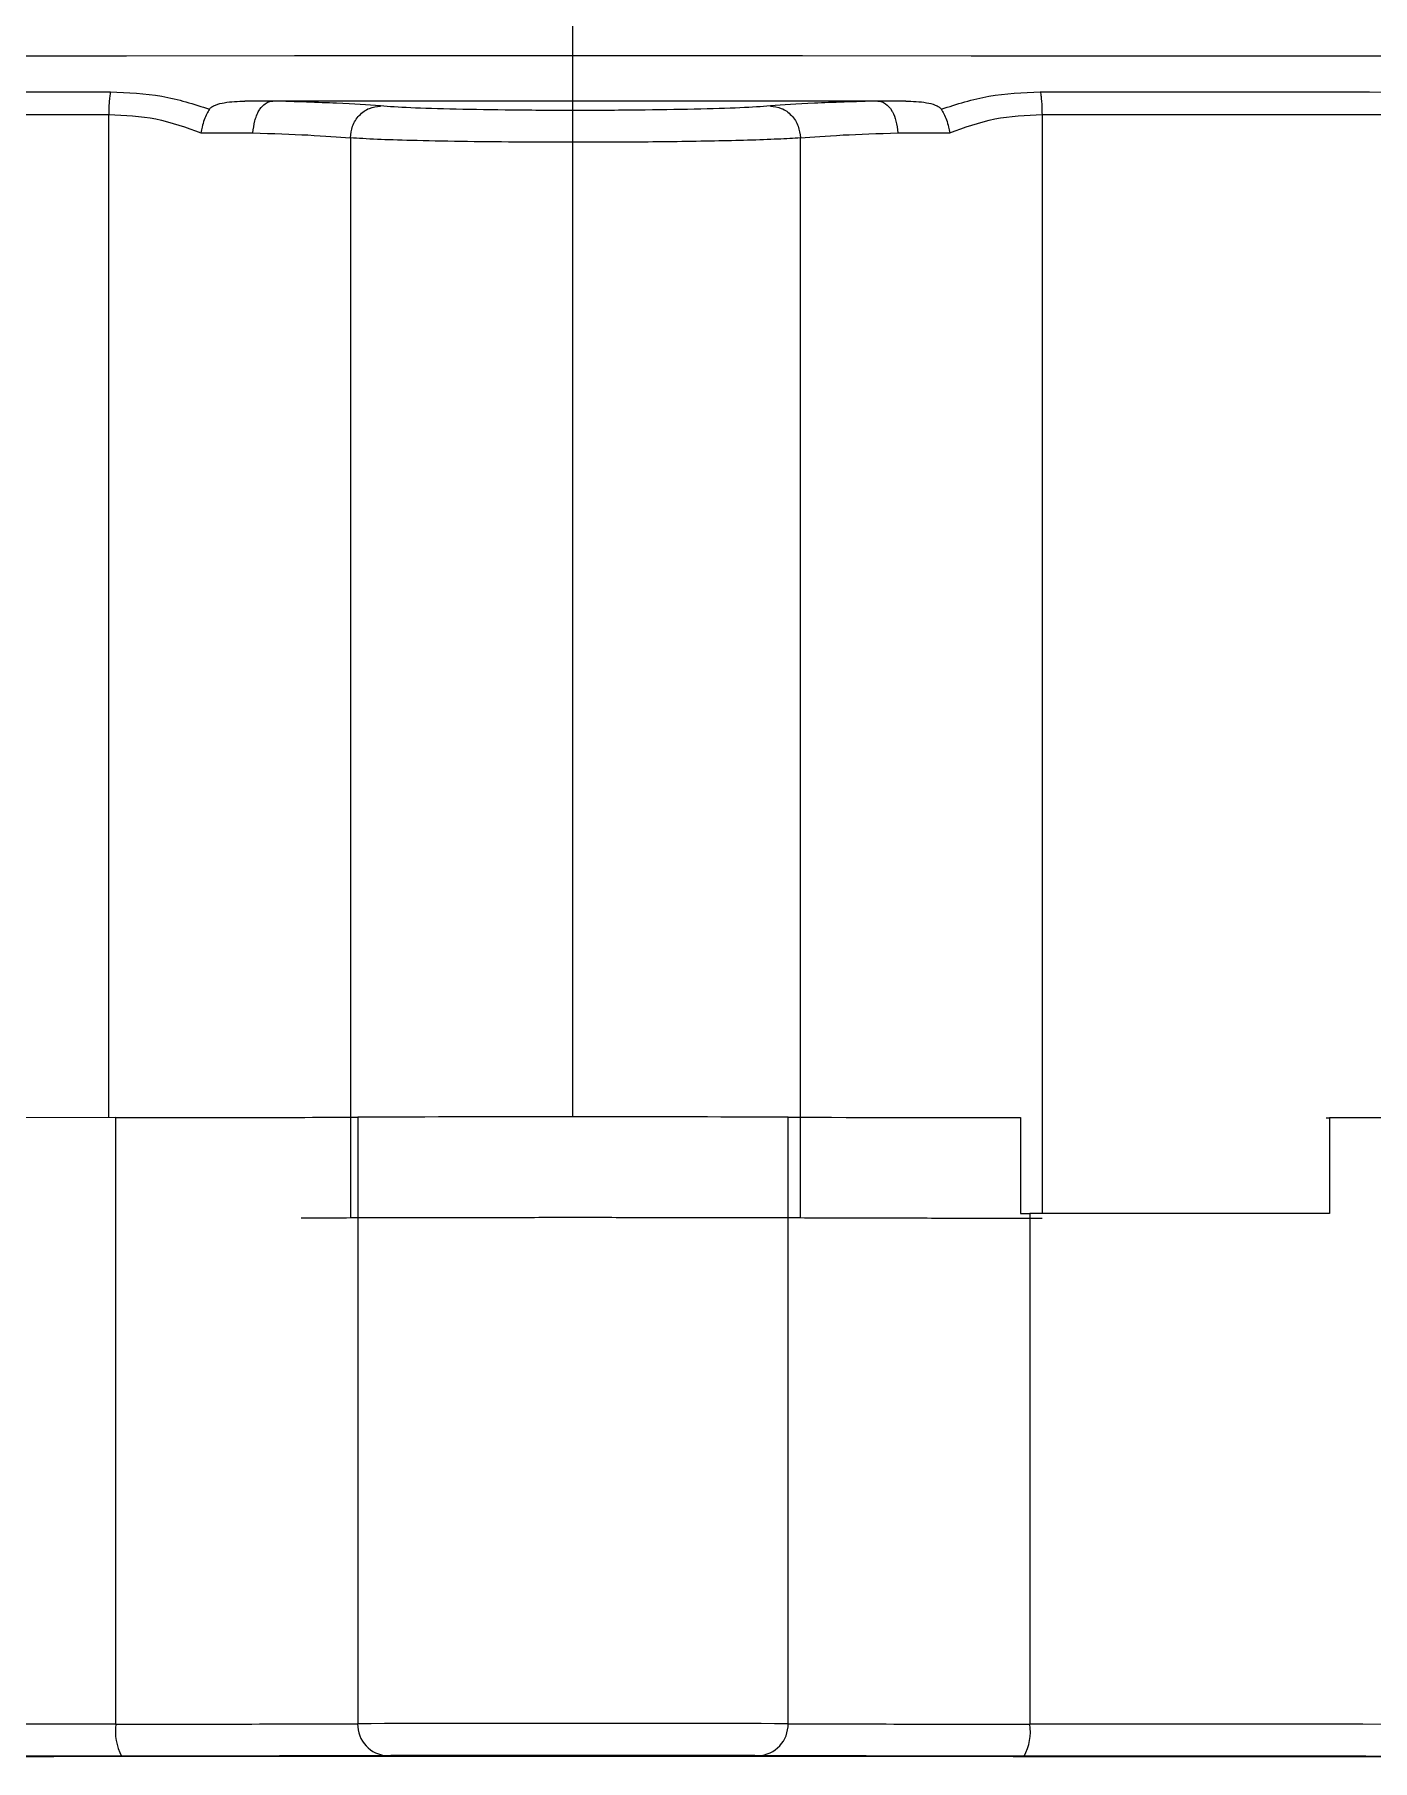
# Model space of a CAD drawing. Header units: millimetres. Extents: x 2371 to 4515, y 843 to 2359.
# Drawn here: x 3209 to 3250.9, y 1010 to 1064 of the extents above; entities that cross this region are included whole.
import ezdxf

# ---------------------------------------------------------------- set-up
doc = ezdxf.new("R2010")
doc.units = ezdxf.units.MM
doc.linetypes.add('CENTER2', pattern=[28.575, 19.05, -3.175, 3.175, -3.175])
doc.layers.add('中心线', color=1, linetype='CENTER2', lineweight=13)

msp = doc.modelspace()

# ---------------------------------------------------------------- linework, layer by layer
at = {"color": 7, "linetype": 'Continuous', "lineweight": 25}
for p, q in [((3225.915, 1061.942), (3216.441, 1061.942)), ((3235.389, 1061.942), (3225.915, 1061.942)), ((3211.298, 1030.097), (3211.298, 1061.524)), ((3240.533, 1061.524), (3240.533, 1027.096)), ((3218.867, 1060.787), (3218.867, 1026.952)), ((3232.963, 1026.952), (3232.963, 1060.787)), ((3211.525, 1011.097), (3211.525, 1030.097)), ((3219.097, 1030.11), (3219.097, 1011.11)), ((3232.578, 1011.11), (3232.578, 1030.11)), ((3239.863, 1030.097), (3239.863, 1027.097)), ((3249.433, 1030.091), (3249.536, 1030.092)), ((3249.536, 1030.092), (3249.536, 1027.092)), ((3240.15, 1027.097), (3240.15, 1011.097))]:
    msp.add_line(p, q, dxfattribs=at)
at = {"color": 7, "linetype": 'Continuous', "lineweight": 25, "flags": 128}
for points in [[(3253.694, 1063.342), (3248.662, 1063.346), (3243.526, 1063.348), (3238.309, 1063.351), (3233.035, 1063.352), (3227.729, 1063.353), (3222.415, 1063.353), (3217.117, 1063.352), (3211.858, 1063.35), (3206.664, 1063.348)], [(3147.55, 1062.095), (3148.698, 1062.106), (3150.19, 1062.117), (3152.022, 1062.127), (3154.183, 1062.138), (3156.665, 1062.148), (3159.456, 1062.157), (3162.544, 1062.167), (3165.915, 1062.176), (3169.554, 1062.184), (3173.445, 1062.192), (3177.57, 1062.199), (3181.911, 1062.205), (3186.449, 1062.211), (3191.163, 1062.217), (3196.032, 1062.221), (3201.035, 1062.225), (3206.149, 1062.228), (3211.351, 1062.231)], [(3240.479, 1062.231), (3245.682, 1062.228), (3250.796, 1062.225), (3255.798, 1062.221), (3260.668, 1062.217), (3265.382, 1062.211), (3269.919, 1062.205), (3274.261, 1062.199), (3278.386, 1062.192), (3282.277, 1062.184), (3285.916, 1062.176), (3289.287, 1062.167), (3292.374, 1062.157), (3295.165, 1062.148), (3297.647, 1062.138), (3299.808, 1062.127), (3301.639, 1062.117), (3303.132, 1062.106), (3304.28, 1062.095)], [(3147.262, 1061.388), (3148.414, 1061.399), (3149.912, 1061.41), (3151.75, 1061.42), (3153.919, 1061.431), (3156.41, 1061.441), (3159.211, 1061.451), (3162.311, 1061.46), (3165.694, 1061.469), (3169.347, 1061.477), (3173.252, 1061.485), (3177.392, 1061.492), (3181.749, 1061.499), (3186.304, 1061.505), (3191.035, 1061.51), (3195.922, 1061.515), (3200.944, 1061.519), (3206.076, 1061.522), (3211.298, 1061.524)], [(3240.533, 1061.524), (3245.754, 1061.522), (3250.887, 1061.519), (3255.908, 1061.515), (3260.795, 1061.51), (3265.527, 1061.505), (3270.081, 1061.499), (3274.438, 1061.492), (3278.579, 1061.485), (3282.484, 1061.477), (3286.136, 1061.469), (3289.519, 1061.46), (3292.619, 1061.451), (3295.42, 1061.441), (3297.911, 1061.431), (3300.08, 1061.42), (3301.918, 1061.41), (3303.416, 1061.399), (3304.568, 1061.388)], [(3211.525, 1030.097), (3206.199, 1030.094), (3200.965, 1030.091), (3195.846, 1030.087), (3190.866, 1030.082), (3186.049, 1030.077), (3181.416, 1030.071), (3176.989, 1030.064), (3172.789, 1030.056), (3168.835, 1030.048), (3165.146, 1030.04), (3161.738, 1030.031), (3158.628, 1030.021), (3155.83, 1030.011), (3153.356, 1030.001), (3151.219, 1029.99), (3149.428, 1029.979)], [(3302.664, 1029.976), (3301.873, 1029.982), (3300.003, 1029.992), (3297.789, 1030.003), (3295.241, 1030.013), (3292.371, 1030.023), (3289.192, 1030.033), (3285.719, 1030.042), (3281.969, 1030.05), (3277.958, 1030.058), (3273.705, 1030.065), (3269.229, 1030.072), (3264.553, 1030.078), (3259.697, 1030.083), (3254.683, 1030.088), (3249.536, 1030.092)], [(3239.863, 1027.097), (3239.899, 1027.097), (3239.935, 1027.097), (3239.97, 1027.097), (3240.006, 1027.097), (3240.042, 1027.097), (3240.078, 1027.097), (3240.114, 1027.097), (3240.15, 1027.097)], [(3249.536, 1027.092), (3248.379, 1027.092), (3247.217, 1027.093), (3246.05, 1027.094), (3244.878, 1027.094), (3243.702, 1027.095), (3242.522, 1027.096), (3241.338, 1027.096), (3240.15, 1027.097)], [(3211.525, 1011.097), (3206.266, 1011.094), (3201.095, 1011.091), (3196.036, 1011.087), (3191.113, 1011.082), (3186.346, 1011.077), (3181.758, 1011.071), (3177.369, 1011.064), (3173.2, 1011.057), (3169.269, 1011.049), (3165.594, 1011.041), (3162.191, 1011.032), (3159.077, 1011.023), (3156.264, 1011.013), (3153.767, 1011.003), (3151.595, 1010.992), (3149.76, 1010.981), (3148.269, 1010.97), (3147.128, 1010.959)], [(3304.547, 1010.959), (3303.406, 1010.97), (3301.915, 1010.981), (3300.08, 1010.992), (3297.908, 1011.003), (3295.411, 1011.013), (3292.598, 1011.023), (3289.484, 1011.032), (3286.081, 1011.041), (3282.406, 1011.049), (3278.475, 1011.057), (3274.306, 1011.064), (3269.917, 1011.071), (3265.329, 1011.077), (3260.562, 1011.082), (3255.639, 1011.087), (3250.58, 1011.091), (3245.409, 1011.094), (3240.15, 1011.097)], [(3254.071, 1010.069), (3249.367, 1010.073), (3244.546, 1010.076), (3239.632, 1010.078), (3234.649, 1010.08), (3229.622, 1010.081), (3224.576, 1010.081), (3219.536, 1010.081), (3214.528, 1010.079), (3209.576, 1010.077), (3204.705, 1010.074)], [(3231.037, 1010.105), (3230.86, 1010.102), (3230.341, 1010.099), (3229.514, 1010.097), (3228.437, 1010.095), (3227.183, 1010.094), (3225.837, 1010.094), (3224.492, 1010.094), (3223.237, 1010.095), (3222.161, 1010.097), (3221.334, 1010.099), (3220.815, 1010.102), (3220.637, 1010.105), (3220.815, 1010.108), (3221.334, 1010.11), (3222.161, 1010.113), (3223.237, 1010.114), (3224.492, 1010.116), (3225.837, 1010.116), (3227.183, 1010.116), (3228.437, 1010.114), (3229.514, 1010.113), (3230.341, 1010.11), (3230.86, 1010.108), (3231.037, 1010.105)]]:
    msp.add_lwpolyline(points, dxfattribs=at)
at = {"color": 7, "linetype": 'Continuous', "lineweight": 25}
for centre, radius, start, end in [((3211.175, 3737.99), 2677.051, 270.064479, 270.099302), ((3240.656, 3738.426), 2677.487, 269.900697, 269.935518), ((3211.964, 2905.182), 1875.085, 269.986579, 270.217963), ((3225.838, -962.193), 1992.314, 89.806162, 90.193839), ((3239.557, 2844.993), 1814.896, 269.779653, 270.009649), ((3213.067, 1010.855), 1.561, 171.0968, 209.1481), ((3211.964, 2886.182), 1875.085, 269.986579, 270.217963), ((3225.838, -981.193), 1992.314, 89.806162, 90.193839), ((3220.067, 1011.079), 0.971, 178.1826, 267.9964), ((3231.608, 1011.079), 0.971, 272.0036, 1.8174), ((3239.711, 2886.182), 1875.085, 269.782038, 270.013422), ((3238.608, 1010.855), 1.561, 330.8519, 8.9032)]:
    msp.add_arc(centre, radius, start, end, dxfattribs=at)
for points in [[(3211.351, 1062.231), (3211.343, 1062.182), (3211.327, 1062.084), (3211.311, 1061.909), (3211.3, 1061.721), (3211.298, 1061.59), (3211.298, 1061.524)], [(3240.479, 1062.231), (3240.487, 1062.182), (3240.503, 1062.084), (3240.52, 1061.909), (3240.531, 1061.721), (3240.532, 1061.59), (3240.533, 1061.524)], [(3232.963, 1026.952), (3232.638, 1026.954), (3231.988, 1026.957), (3230.277, 1026.96), (3228.208, 1026.962), (3225.915, 1026.963), (3223.623, 1026.962), (3221.554, 1026.96), (3219.842, 1026.957), (3219.192, 1026.954), (3218.867, 1026.952)], [(3240.533, 1026.939), (3239.694, 1026.939), (3238.015, 1026.94), (3235.833, 1026.943), (3234.034, 1026.947), (3233.32, 1026.951), (3232.963, 1026.952)]]:
    msp.add_open_spline(points, degree=3, dxfattribs=at)
for points, knots in [([(3211.351, 1062.231), (3211.897, 1062.206), (3212.992, 1062.157), (3213.966, 1061.844), (3214.454, 1061.687)], [0, 0, 0, 0, 0.499348, 1, 1, 1, 1]), ([(3214.454, 1061.687), (3214.476, 1061.712), (3214.525, 1061.765), (3214.687, 1061.839), (3215.036, 1061.925), (3215.348, 1061.934), (3215.565, 1061.94)], [0, 0, 0, 0, 0.0981068, 0.2156701, 0.4546075, 1, 1, 1, 1]), ([(3216.441, 1061.941), (3216.306, 1061.941), (3216.107, 1061.941), (3215.834, 1061.94), (3215.686, 1061.94), (3215.6, 1061.94), (3215.575, 1061.94), (3215.568, 1061.94), (3215.565, 1061.94)], [0, 0, 0, 0, 0.485398, 0.709453, 0.919202, 0.97572, 0.991889, 1, 1, 1, 1]), ([(3215.815, 1060.943), (3215.83, 1061.071), (3215.853, 1061.259), (3215.911, 1061.434), (3215.953, 1061.541), (3215.986, 1061.612), (3216.071, 1061.743), (3216.179, 1061.849), (3216.316, 1061.927), (3216.399, 1061.936), (3216.441, 1061.941)], [0, 0, 0, 0, 0.244887, 0.361345, 0.377678, 0.492933, 0.536162, 0.741629, 0.867487, 1, 1, 1, 1]), ([(3219.807, 1061.786), (3219.401, 1061.815), (3218.593, 1061.875), (3217.156, 1061.919), (3216.441, 1061.942)], [0, 0, 0, 0, 0.502375, 1, 1, 1, 1]), ([(3235.389, 1061.942), (3234.676, 1061.92), (3233.239, 1061.875), (3232.431, 1061.815), (3232.023, 1061.786)], [0, 0, 0, 0, 0.496466, 1, 1, 1, 1]), ([(3235.389, 1061.941), (3235.432, 1061.936), (3235.515, 1061.927), (3235.664, 1061.843), (3235.772, 1061.729), (3235.828, 1061.637), (3235.828, 1061.636), (3235.83, 1061.633), (3235.837, 1061.621), (3235.889, 1061.527), (3235.973, 1061.31), (3236.001, 1061.07), (3236.015, 1060.943)], [0, 0, 0, 0, 0.13275, 0.258828, 0.507271, 0.507353, 0.507953, 0.509582, 0.515681, 0.539247, 0.754927, 1, 1, 1, 1]), ([(3236.265, 1061.94), (3236.263, 1061.94), (3236.238, 1061.94), (3236.081, 1061.94), (3235.782, 1061.941), (3235.525, 1061.941), (3235.389, 1061.941)], [0, 0, 0, 0, 0.008069, 0.080583, 0.514577, 1, 1, 1, 1]), ([(3236.265, 1061.94), (3236.483, 1061.934), (3236.796, 1061.925), (3237.144, 1061.839), (3237.306, 1061.765), (3237.355, 1061.712), (3237.377, 1061.687)], [0, 0, 0, 0, 0.546902, 0.785535, 0.902249, 1, 1, 1, 1]), ([(3237.377, 1061.687), (3237.865, 1061.844), (3238.839, 1062.157), (3239.933, 1062.206), (3240.479, 1062.231)], [0, 0, 0, 0, 0.5006525, 1, 1, 1, 1]), ([(3211.298, 1061.524), (3211.8, 1061.498), (3212.827, 1061.444), (3213.728, 1061.111), (3214.188, 1060.941)], [0, 0, 0, 0, 0.48849, 1, 1, 1, 1]), ([(3214.454, 1061.687), (3214.424, 1061.64), (3214.363, 1061.54), (3214.285, 1061.349), (3214.222, 1061.144), (3214.198, 1061.003), (3214.188, 1060.941)], [0, 0, 0, 0, 0.239434, 0.497145, 0.777846, 1, 1, 1, 1]), ([(3218.867, 1060.787), (3218.881, 1060.912), (3218.902, 1061.104), (3219.02, 1061.335), (3219.142, 1061.494), (3219.292, 1061.623), (3219.509, 1061.749), (3219.69, 1061.771), (3219.807, 1061.785)], [0, 0, 0, 0, 0.239617, 0.368463, 0.499999, 0.631535, 0.760382, 1, 1, 1, 1]), ([(3232.023, 1061.786), (3231.742, 1061.766), (3231.178, 1061.726), (3229.692, 1061.681), (3227.897, 1061.652), (3225.909, 1061.642), (3223.922, 1061.652), (3222.131, 1061.681), (3220.651, 1061.726), (3220.088, 1061.766), (3219.807, 1061.786)], [0, 0, 0, 0, 0.125138, 0.250256, 0.375373, 0.50043, 0.625397, 0.750284, 0.875124, 1, 1, 1, 1]), ([(3232.023, 1061.785), (3232.141, 1061.771), (3232.321, 1061.749), (3232.539, 1061.623), (3232.689, 1061.494), (3232.81, 1061.335), (3232.928, 1061.104), (3232.95, 1060.912), (3232.963, 1060.787)], [0, 0, 0, 0, 0.239618, 0.368465, 0.500002, 0.631538, 0.760384, 1, 1, 1, 1]), ([(3237.377, 1061.687), (3237.406, 1061.64), (3237.467, 1061.54), (3237.546, 1061.348), (3237.608, 1061.144), (3237.632, 1061.003), (3237.642, 1060.941)], [0, 0, 0, 0, 0.239149, 0.497163, 0.778524, 1, 1, 1, 1]), ([(3237.642, 1060.941), (3238.103, 1061.111), (3239.003, 1061.444), (3240.031, 1061.498), (3240.533, 1061.524)], [0, 0, 0, 0, 0.51151, 1, 1, 1, 1]), ([(3215.815, 1060.943), (3216.429, 1060.922), (3217.741, 1060.878), (3218.476, 1060.818), (3218.867, 1060.787)], [0, 0, 0, 0, 0.468316, 1, 1, 1, 1]), ([(3232.963, 1060.787), (3232.746, 1060.773), (3232.325, 1060.746), (3231.092, 1060.703), (3229.206, 1060.664), (3226.62, 1060.645), (3224.25, 1060.65), (3222.273, 1060.672), (3220.807, 1060.702), (3219.601, 1060.741), (3219.122, 1060.771), (3218.867, 1060.787)], [0, 0, 0, 0, 0.088859, 0.171995, 0.32047, 0.462481, 0.603147, 0.703171, 0.80801, 0.898186, 1, 1, 1, 1]), ([(3232.963, 1060.787), (3233.354, 1060.818), (3234.09, 1060.878), (3235.401, 1060.922), (3236.015, 1060.943)], [0, 0, 0, 0, 0.531637, 1, 1, 1, 1]), ([(3218.867, 1026.952), (3218.547, 1026.951), (3218.162, 1026.949), (3217.449, 1026.947), (3217.331, 1026.947)], [0, 0, 0, 0, 0.834947, 1, 1, 1, 1]), ([(3211.704, 1010.095), (3209.208, 1010.093), (3204.171, 1010.091), (3196.794, 1010.086), (3189.551, 1010.079), (3182.573, 1010.07), (3175.969, 1010.06), (3169.876, 1010.048), (3164.383, 1010.035), (3159.572, 1010.021), (3155.509, 1010.006), (3152.24, 1009.99), (3149.701, 1009.975), (3148.638, 1009.964), (3148.112, 1009.959)], [0, 0, 0, 0, 0.079959, 0.161371, 0.244142, 0.328893, 0.414217, 0.5, 0.585778, 0.671102, 0.755858, 0.838624, 0.920039, 1, 1, 1, 1]), ([(3220.033, 1010.109), (3219.642, 1010.108), (3218.847, 1010.104), (3216.857, 1010.099), (3214.444, 1010.096), (3212.607, 1010.095), (3211.704, 1010.095)], [0, 0, 0, 0, 0.245796, 0.5, 0.754204, 1, 1, 1, 1]), ([(3231.642, 1010.109), (3231.377, 1010.111), (3230.836, 1010.113), (3229.418, 1010.116), (3227.702, 1010.118), (3225.837, 1010.118), (3223.973, 1010.118), (3222.257, 1010.116), (3220.839, 1010.113), (3220.298, 1010.111), (3220.033, 1010.109)], [0, 0, 0, 0, 0.122089, 0.25, 0.377911, 0.5, 0.622089, 0.75, 0.877911, 1, 1, 1, 1]), ([(3239.971, 1010.095), (3239.068, 1010.095), (3237.231, 1010.096), (3234.818, 1010.099), (3232.828, 1010.104), (3232.032, 1010.108), (3231.642, 1010.109)], [0, 0, 0, 0, 0.245796, 0.5, 0.754204, 1, 1, 1, 1]), ([(3303.563, 1009.959), (3303.037, 1009.964), (3301.974, 1009.975), (3299.435, 1009.99), (3296.166, 1010.006), (3292.104, 1010.021), (3287.292, 1010.035), (3281.799, 1010.048), (3275.706, 1010.06), (3269.103, 1010.07), (3262.124, 1010.079), (3254.882, 1010.086), (3247.505, 1010.091), (3242.467, 1010.093), (3239.971, 1010.095)], [0, 0, 0, 0, 0.0799588, 0.1613715, 0.2441424, 0.3288926, 0.4142166, 0.5, 0.5857784, 0.6711024, 0.7558576, 0.8386237, 0.9200388, 1, 1, 1, 1])]:
    msp.add_open_spline(points, degree=3, knots=knots, dxfattribs=at)
at = {"layer": '中心线', "linetype": 'ByBlock'}
msp.add_line((3225.838, 1030.122), (3225.838, 1387.67), dxfattribs=at)

doc.saveas('drawing.dxf')
